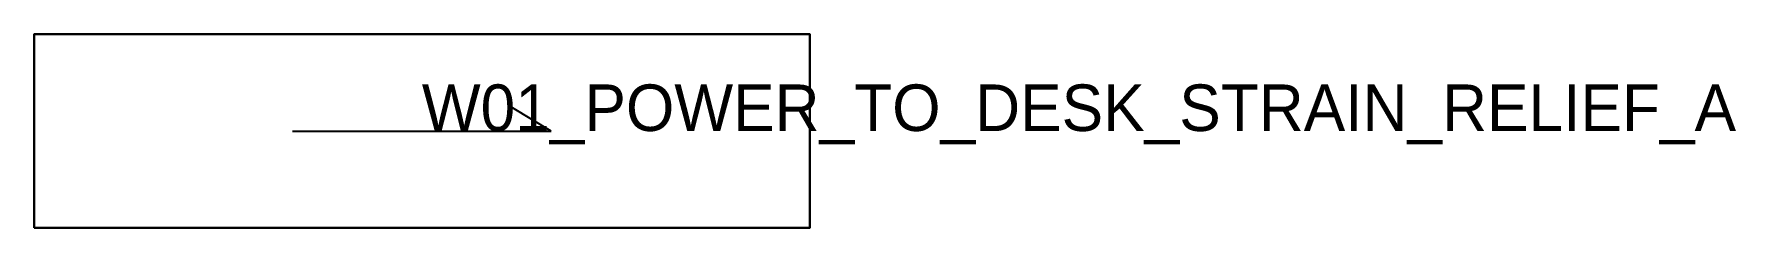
# Model space of a CAD drawing. Header units: millimetres. Extents: x 0 to 219, y 0 to 25.
import ezdxf

# ---------------------------------------------------------------- set-up
doc = ezdxf.new("R2010")
doc.units = ezdxf.units.MM
for name, color, linetype in [('CUT', 1, 'Continuous'), ('GRAIN', 3, 'Continuous'), ('LABEL', 7, 'Continuous'), ('SEW', 5, 'Continuous')]:
    doc.layers.add(name, color=color, linetype=linetype)

msp = doc.modelspace()

# ---------------------------------------------------------------- linework, layer by layer
at = {"layer": 'CUT'}
msp.add_lwpolyline([(0, 0), (0, 25), (100, 25), (100, 0), (0, 0)], close=True, dxfattribs=at)
at = {"layer": 'GRAIN'}
for p, q in [((66.67, 12.5), (61.67, 15.5)), ((33.33, 12.5), (66.67, 12.5))]:
    msp.add_line(p, q, dxfattribs=at)
at = {"layer": 'SEW'}
msp.add_lwpolyline([(0, 0), (100, 0), (100, 25), (0, 25)], close=True, dxfattribs=at)

# ---------------------------------------------------------------- texts
at = {"layer": 'LABEL'}
msp.add_text('W01_POWER_TO_DESK_STRAIN_RELIEF_A', height=6, dxfattribs=at).set_placement((50, 12.5))

doc.saveas('drawing.dxf')
